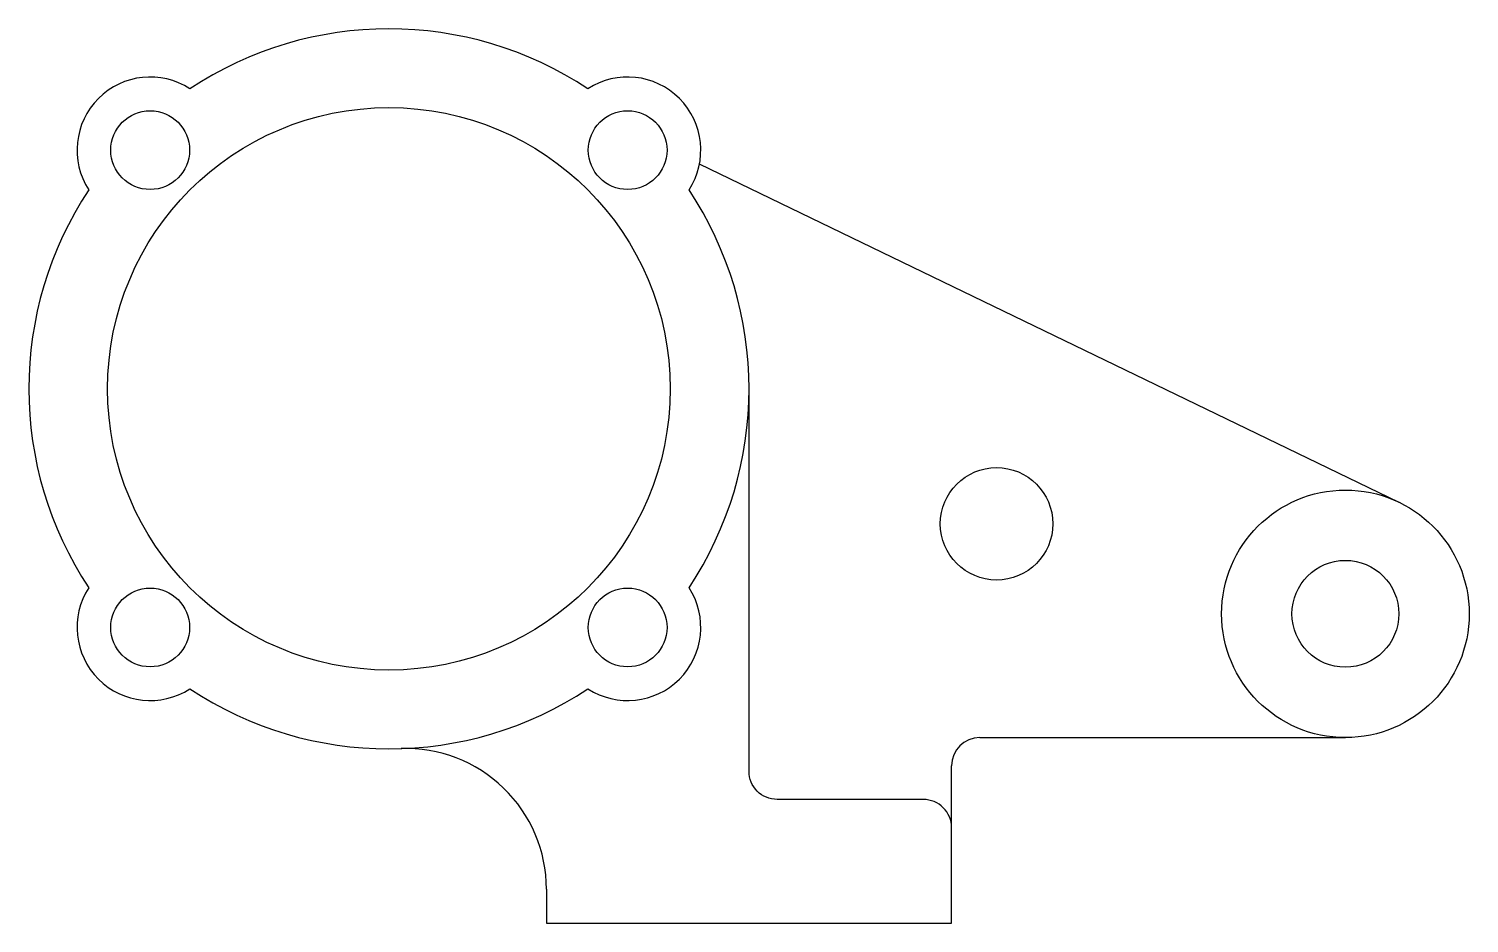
# Model space of a CAD drawing. Header units: millimetres. Extents: x 2825 to 3081, y 1884 to 2043.
import ezdxf

# ---------------------------------------------------------------- set-up
doc = ezdxf.new("R2010")
doc.units = ezdxf.units.MM

msp = doc.modelspace()

# ---------------------------------------------------------------- linework, layer by layer
for p, q in [((3068.53, 1958.41), (2944.14, 2018.56)), ((2993.95, 1916.6), (3058.95, 1916.6)), ((2988.95, 1900.6), (2988.95, 1911.6))]:
    msp.add_line(p, q)
msp.add_lwpolyline([(2916.95, 1889.65), (2916.95, 1883.6), (2988.95, 1883.6), (2988.95, 1900.6, 0.414214), (2983.95, 1905.6), (2957.95, 1905.6, -0.414214), (2952.95, 1910.6), (2952.95, 1978.6)], format="xyb")
for centre, radius in [((2888.95, 1978.6), 50), ((2846.52, 2021.03), 7), ((2931.38, 2021.03), 7), ((2996.95, 1954.6), 10), ((3058.95, 1938.6), 22), ((3058.95, 1938.6), 9.5), ((2846.52, 1936.18), 7), ((2931.38, 1936.18), 7)]:
    msp.add_circle(centre, radius)
for centre, radius, start, end in [((2888.95, 1978.6), 64, 56.4558, 123.5442), ((2846.52, 2021.03), 13, 57.0998, 212.9002), ((2931.38, 2021.03), 13, 327.0998, 122.9002), ((2888.95, 1978.6), 64, 146.4558, 213.5442), ((2888.95, 1978.6), 64, 326.4558, 33.5442), ((2846.52, 1936.18), 13, 147.0998, 302.9002), ((2931.38, 1936.18), 13, 237.0998, 32.9002), ((2888.95, 1978.6), 64, 236.4558, 303.5442), ((2993.95, 1911.6), 5, 90, 180), ((2891.95, 1889.65), 25, 0, 91.9317)]:
    msp.add_arc(centre, radius, start, end)

doc.saveas('drawing.dxf')
